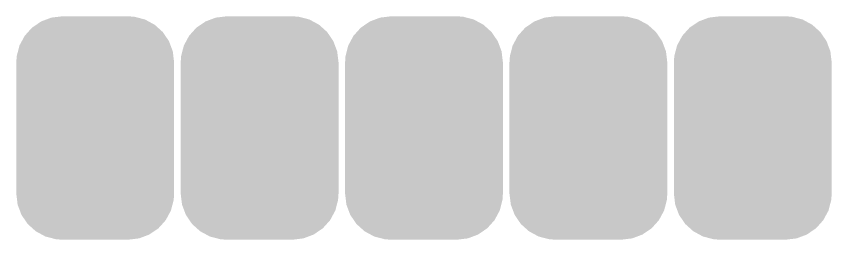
# Model space of a CAD drawing. Extents: x -0.06 to 0.95, y -0.15 to 2.11.
# Drawn here: x 0.326 to 0.574, y 1.736 to 1.804 of the extents above; entities that cross this region are included whole.
import ezdxf

# ---------------------------------------------------------------- set-up
doc = ezdxf.new("R2010")
doc.units = 0
doc.layers.get('0').update_dxf_attribs({"linetype": 'CONTINUOUS'})
doc.layers.add('LORA_CLICK_V104_GTS', color=1, linetype='CONTINUOUS')

# ---------------------------------------------------------------- blocks, each defined once
blk = doc.blocks.new('CUSTOM_15')
for points in [[(-0.01789, 0.03144), (-0.01644, 0.03243), (0.01807, 0.03144), (0.01624, 0.03243)], [(-0.01644, 0.03243), (-0.01485, 0.03303), (0.01624, 0.03243), (0.01513, 0.03303)], [(-0.01485, 0.03303), (-0.01332, 0.0336), (0.01513, 0.03303), (0.01293, 0.0336)], [(-0.01332, 0.0336), (-0.01107, 0.03387), (0.01293, 0.0336), (0.01189, 0.03387)], [(-0.01107, 0.03387), (-0.01, 0.034), (0.01189, 0.03387), (0.01, 0.034)], [(-0.02042, 0.02921), (-0.01921, 0.03055), (0.02055, 0.02921), (0.01906, 0.03055)], [(-0.01921, 0.03055), (-0.01789, 0.03144), (0.01906, 0.03055), (0.01807, 0.03144)], [(-0.02232, 0.02644), (-0.02144, 0.02807), (0.02243, 0.02644), (0.02132, 0.02807)], [(-0.02144, 0.02807), (-0.02042, 0.02921), (0.02132, 0.02807), (0.02055, 0.02921)], [(-0.0235, 0.02332), (-0.02303, 0.02513), (0.0236, 0.02332), (0.02292, 0.02513)], [(-0.02303, 0.02513), (-0.02232, 0.02644), (0.02292, 0.02513), (0.02243, 0.02644)], [(-0.02387, 0.02189), (-0.0235, 0.02332), (0.02377, 0.02189), (0.0236, 0.02332)], [(-0.024, 0.02), (-0.02387, 0.02189), (0.024, 0.02), (0.02377, 0.02189)], [(-0.024, -0.02), (-0.024, 0.02), (0.024, -0.02), (0.024, 0.02)], [(-0.02377, -0.02189), (-0.024, -0.02), (0.02387, -0.02189), (0.024, -0.02)], [(-0.0236, -0.02332), (-0.02377, -0.02189), (0.0235, -0.02332), (0.02387, -0.02189)], [(-0.02292, -0.02513), (-0.0236, -0.02332), (0.02303, -0.02513), (0.0235, -0.02332)], [(-0.02243, -0.02644), (-0.02292, -0.02513), (0.02232, -0.02644), (0.02303, -0.02513)], [(-0.02132, -0.02807), (-0.02243, -0.02644), (0.02144, -0.02807), (0.02232, -0.02644)], [(-0.02055, -0.02921), (-0.02132, -0.02807), (0.02042, -0.02921), (0.02144, -0.02807)], [(-0.01906, -0.03055), (-0.02055, -0.02921), (0.01921, -0.03055), (0.02042, -0.02921)], [(-0.01807, -0.03144), (-0.01906, -0.03055), (0.01789, -0.03144), (0.01921, -0.03055)], [(-0.01624, -0.03243), (-0.01807, -0.03144), (0.01644, -0.03243), (0.01789, -0.03144)], [(-0.01513, -0.03303), (-0.01624, -0.03243), (0.01485, -0.03303), (0.01644, -0.03243)], [(-0.01293, -0.0336), (-0.01513, -0.03303), (0.01332, -0.0336), (0.01485, -0.03303)], [(-0.01189, -0.03387), (-0.01293, -0.0336), (0.01107, -0.03387), (0.01332, -0.0336)], [(-0.01, -0.034), (-0.01189, -0.03387), (0.01, -0.034), (0.01107, -0.03387)]]:
    blk.add_solid(points)

msp = doc.modelspace()

# ---------------------------------------------------------------- block references
at = {"layer": 'LORA_CLICK_V104_GTS'}
for p in [(0.35, 1.77), (0.4, 1.77), (0.45, 1.77), (0.5, 1.77), (0.55, 1.77)]:
    msp.add_blockref('CUSTOM_15', p, dxfattribs=at)

doc.saveas('drawing.dxf')
